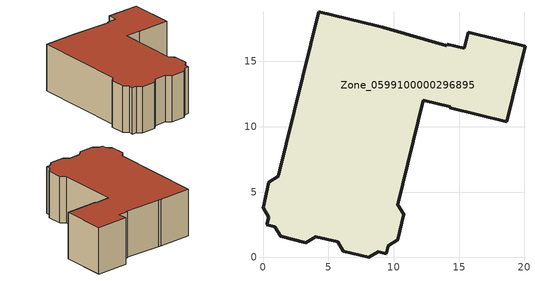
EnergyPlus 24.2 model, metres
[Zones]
Zone_0599100000296895
 floor ground (C_G): 15.39,16.01 15.69,17.22 20.05,16.16 18.66,10.38 14.29,11.44 14.32,11.53 12.25,12.04 10.32,4.02 10.79,3.29 10.33,1.35 9.57,0.9 9.43,0.29 8.83,0.44 8.09,0 6.16,0.48 5.71,1.22 4.02,1.59 3.29,1.14 1.36,1.62 0.91,2.34 0.3,2.5 0.45,3.07 0,3.82 0.45,5.74 1.18,6.2 4.25,18.82 8.69,17.74 9.15,17.6 14.05,16.19 14.08,16.32 z0
 wall outside (C_F): 1.36,1.62 3.29,1.14 4.02,1.59 5.71,1.22 6.16,0.48 8.09,0 8.83,0.44 9.43,0.29 9.57,0.9 10.33,1.35 10.79,3.29 10.32,4.02 12.25,12.04 14.32,11.53 14.29,11.44 18.66,10.38 20.05,16.16 15.69,17.22 15.39,16.01 14.08,16.32 14.05,16.19 9.15,17.6 8.69,17.74 4.25,18.82 1.18,6.2 0.45,5.74 0,3.82 0.45,3.07 0.3,2.5 0.91,2.34 1.36,1.62 z0:6.55
 roof outside (C_R): 15.39,16.01 14.08,16.32 14.05,16.19 9.15,17.6 8.69,17.74 4.25,18.82 1.18,6.2 0.45,5.74 0,3.82 0.45,3.07 0.3,2.5 0.91,2.34 1.36,1.62 3.29,1.14 4.02,1.59 5.71,1.22 6.16,0.48 8.09,0 8.83,0.44 9.43,0.29 9.57,0.9 10.33,1.35 10.79,3.29 10.32,4.02 12.25,12.04 14.32,11.53 14.29,11.44 18.66,10.38 20.05,16.16 15.69,17.22 z6.55
[BUILDING]
Pand.0599100000296895: North Axis=0; Terrain=City; Loads Convergence Tolerance Value=0.04; Temperature Convergence Tolerance Value=0.4; Solar Distribution=FullExterior; Maximum Number of Warmup Days=25; Minimum Number of Warmup Days=1
[Site:Location]
Rotterdam.The.Hague.AP_ZH_NLD Design_Conditions: Latitude=51.96; Longitude=4.45; Time Zone=1; Elevation=-4.5
[SITE:GROUNDTEMPERATURE:BUILDINGSURFACE]
18, 18, 18, 18, 18, 18, 18, 18, 18, 18, 18, 18
[MATERIAL] Thermal Absorptance=0.9; Solar Absorptance=0.7; Visible Absorptance=0.7
Name | Roughness | Thickness | Conductivity | Density | Specific Heat
G.D.1975-1991 | MediumSmooth | 0.15 | 0.288461 | 540 | 1210
F.D.1975-1991 | Rough | 0.3 | 0.230769 | 1920 | 840
R.D.1975-1991 | MediumRough | 0.2 | 0.153846 | 1500 | 1000
[CONSTRUCTION]
C_G: G.D.1975-1991
C_F: F.D.1975-1991
C_R: R.D.1975-1991
[ZONE]
Zone_0599100000296895: Type=1; Multiplier=1; Ceiling Height=Autocalculate; Volume=Autocalculate; Floor Area=autocalculate; Part of Total Floor Area=Yes
[ZONEINFILTRATION:DESIGNFLOWRATE]
Infil_Zone_0599100000296895: Zone or ZoneList or Space or SpaceList=Zone_0599100000296895; Schedule=AlwaysOn; Design Flow Rate Calculation Method=Flow/Area; Flow Rate per Floor Area=0.0042; Constant Term Coefficient=1; Temperature Term Coefficient=0; Velocity Term Coefficient=0; Velocity Squared Term Coefficient=0
[HVACTEMPLATE:ZONE:IDEALLOADSAIRSYSTEM]
Zone_0599100000296895: Maximum Heating Supply Air Temperature=50; Minimum Cooling Supply Air Temperature=13; Maximum Heating Supply Air Humidity Ratio=0.0156; Minimum Cooling Supply Air Humidity Ratio=0.0077; Heating Limit=NoLimit; Cooling Limit=NoLimit; Dehumidification Control Type=ConstantSensibleHeatRatio; Cooling Sensible Heat Ratio=0.7; Dehumidification Setpoint=60; Humidification Control Type=None; Humidification Setpoint=30; Outdoor Air Method=None; Outdoor Air Flow Rate per Person=0.00944; Outdoor Air Flow Rate per Zone Floor Area=0; Outdoor Air Flow Rate per Zone=0; Demand Controlled Ventilation Type=None; Outdoor Air Economizer Type=NoEconomizer; Heat Recovery Type=None; Sensible Heat Recovery Effectiveness=0.7; Latent Heat Recovery Effectiveness=0.65
[ZONECONTROL:THERMOSTAT]
ThermostatControl_Zone_0599100000296895: Zone or ZoneList=Zone_0599100000296895; Control Type Schedule=DualSetpointControlType; Control 1=Thermostat_Zone_0599100000296895; Temperature Difference Between Cutout And Setpoint=0
[THERMOSTATSETPOINT:DUALSETPOINT]
Thermostat_Zone_0599100000296895: Heating Setpoint Temperature Schedule=HeatingSetpoint_Zone_0599100000296895; Cooling Setpoint Temperature Schedule=CoolingSetpoint_Zone_0599100000296895
[SCHEDULE:COMPACT]
HeatingSetpoint_Zone_0599100000296895: Through: 12/31, For: AllDays, Until: 24:00, 21
CoolingSetpoint_Zone_0599100000296895: Through: 12/31, For: AllDays, Until: 24:00, 24
DualSetpointControlType: Through: 12/31, For: AllDays, Until: 24:00, 4
AlwaysOn: Through: 12/31, For: AllDays, Until: 24:00, 1
